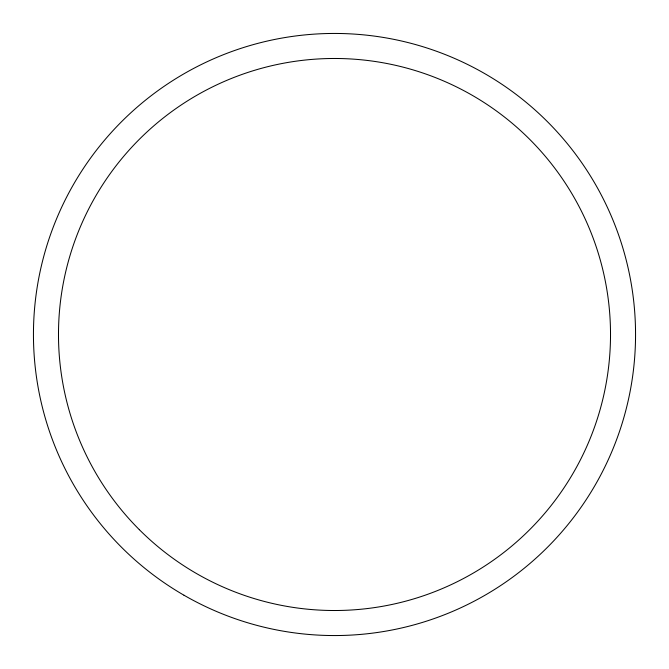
<?xml version="1.0" encoding="UTF-8"?>
<svg xmlns="http://www.w3.org/2000/svg" width="669" height="669" viewBox="0 0 669 669"><rect width="100%" height="100%" fill="white"/><g stroke="black" fill="none" stroke-linecap="round" stroke-linejoin="round"><path stroke-width="1" d="M183.975 595.218A301.05 301.05 0 0 0 635.55 334.5A301.05 301.05 0 0 0 183.975 73.782A301.05 301.05 0 0 0 183.975 595.218M139.328 529.672A276.021 276.021 0 0 0 601.113 405.941A276.021 276.021 0 0 0 263.059 67.887A276.021 276.021 0 0 0 139.328 529.672"/></g></svg>
